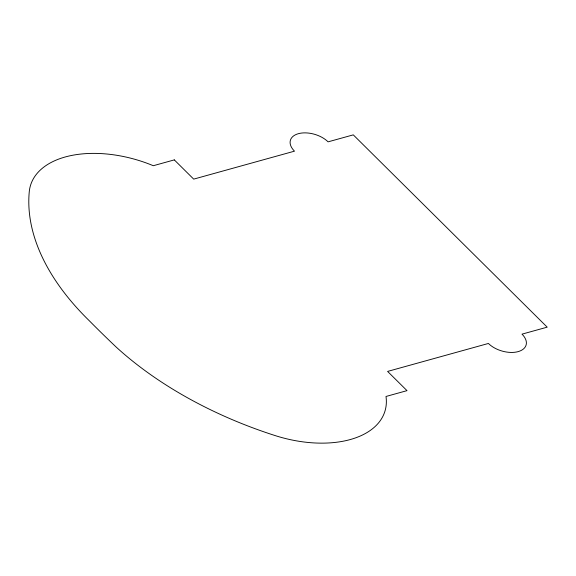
<?xml version="1.0" encoding="UTF-8"?>
<svg xmlns="http://www.w3.org/2000/svg" width="576" height="576" viewBox="0 0 576 576"><rect width="100%" height="100%" fill="white"/><g stroke="black" fill="none" stroke-linecap="round" stroke-linejoin="round"><path stroke-width="0.86" d="M174.305 159.89L153.302 165.715A95.321 55.217 16.8 0 0 29.246 191.916A291.838 169.056 16.8 0 0 89.381 320.832A1113.35 644.947 16.8 0 0 116.215 347.098A291.838 169.056 16.8 0 0 274.867 435.492A95.321 55.217 16.8 0 0 385.999 396.468L407.002 390.643L387.605 371.419L488.405 343.462A21.809 12.636 16.8 0 0 518.126 351.626A21.809 12.636 16.8 0 0 522 334.145L547.2 327.161L353.282 134.863L328.09 141.847A21.809 12.636 16.8 0 0 298.361 133.69A21.809 12.636 16.8 0 0 294.487 151.164L193.694 179.122L174.305 159.89"/></g></svg>
